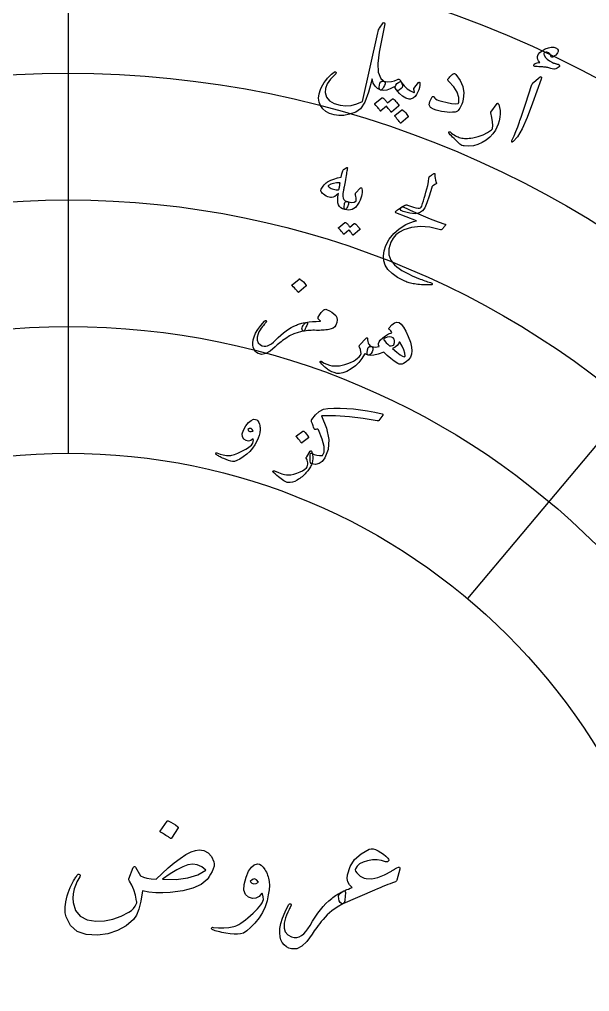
# Model space of a CAD drawing. Header units: millimetres. Extents: x -45 to 45, y -45 to 58.
# Drawn here: x -1.18 to 12.64, y 2.01 to 25.59 of the extents above; entities that cross this region are included whole.
import ezdxf

# ---------------------------------------------------------------- set-up
doc = ezdxf.new("R2010")
doc.units = ezdxf.units.MM
for name, color, linetype in [('ENGRAVE', 7, 'Continuous'), ('ENGRAVE_FINE', 8, 'Continuous'), ('GUIDE', 3, 'Continuous'), ('TEXT', 5, 'Continuous')]:
    doc.layers.add(name, color=color, linetype=linetype)

msp = doc.modelspace()

# ---------------------------------------------------------------- linework, layer by layer
at = {"layer": 'ENGRAVE'}
for radius in [39.65, 33.5042, 27.3585, 21.2127, 15.067]:
    msp.add_circle((0, 0), radius, dxfattribs=at)
at = {"layer": 'ENGRAVE_FINE'}
for points in [[(0, 27.3585), (0, 21.2127)], [(0, 21.2127), (0, 15.067)], [(13.6353, 16.2499), (9.6849, 11.542)]]:
    msp.add_lwpolyline(points, dxfattribs=at)
for radius in [36.5771, 30.4314, 24.2856, 18.1399]:
    msp.add_circle((0, 0), radius, dxfattribs=at)
at = {"layer": 'GUIDE'}
msp.add_circle((0, 0), 41, dxfattribs=at)
at = {"layer": 'TEXT'}
for points in [[(7.5437, 24.7974), (7.5083, 24.5274), (7.5203, 24.316), (7.5795, 24.1628), (7.6862, 24.0674), (7.6903, 24.053), (7.6854, 24.0284), (7.6713, 23.9935), (7.6482, 23.9485), (7.6283, 23.9135), (7.6101, 23.8898), (7.5936, 23.8774), (7.5787, 23.8762), (7.5027, 23.9133), (7.4426, 23.9713), (7.3985, 24.0503), (7.3701, 24.1504), (7.2859, 23.8301), (7.1917, 23.5885), (7.0883, 23.4254), (6.9759, 23.3406), (6.8243, 23.2918), (6.6861, 23.2648), (6.5609, 23.2597), (6.4484, 23.2767), (6.3413, 23.3127), (6.2515, 23.362), (6.1789, 23.4248), (6.1233, 23.5012), (6.0875, 23.5882), (6.0747, 23.6827), (6.0849, 23.7849), (6.1184, 23.8946), (6.144, 23.9512), (6.1738, 24.0067), (6.2079, 24.0611), (6.2465, 24.1144), (6.2896, 24.1664), (6.3374, 24.2172), (6.3899, 24.2667), (6.4472, 24.3148), (6.4552, 24.3195), (6.4632, 24.3222), (6.4714, 24.323), (6.4796, 24.3217), (6.4861, 24.319), (6.4912, 24.3148), (6.4949, 24.3089), (6.4972, 24.3015), (6.4974, 24.2932), (6.4946, 24.2848), (6.489, 24.2761), (6.4804, 24.2672), (6.3611, 24.1456), (6.2805, 24.03), (6.2381, 23.9209), (6.2333, 23.8184), (6.2687, 23.7088), (6.3407, 23.6213), (6.4495, 23.5554), (6.5951, 23.5107), (6.7309, 23.4955), (6.8663, 23.5058), (7.0017, 23.5414), (7.1373, 23.6024), (7.5103, 25.2639), (7.5192, 25.3036), (7.5286, 25.3367), (7.5383, 25.3631), (7.5484, 25.3829), (7.6386, 25.5124), (7.6604, 25.5192), (7.6735, 25.511), (7.6781, 25.4878), (7.6741, 25.4495)], [(11.7735, 24.385), (11.7397, 24.3945), (11.7084, 24.4032), (11.6793, 24.4111), (11.6527, 24.4181), (11.6285, 24.4241), (11.6069, 24.4288), (11.5877, 24.4324), (11.5712, 24.4347), (11.5541, 24.4365), (11.5334, 24.4384), (11.5091, 24.4404), (11.4813, 24.4426), (11.4498, 24.4447), (11.4146, 24.4466), (11.3757, 24.4483), (11.3331, 24.4497), (11.3165, 24.4519), (11.304, 24.4576), (11.2958, 24.467), (11.2918, 24.4798), (11.2971, 24.5044), (11.323, 24.5239), (11.3696, 24.5383), (11.4368, 24.5475), (11.407, 24.5872), (11.3875, 24.6241), (11.3784, 24.6582), (11.3797, 24.6896), (11.4005, 24.7403), (11.4385, 24.7883), (11.4936, 24.8335), (11.5661, 24.8758), (11.6441, 24.9075), (11.7157, 24.921), (11.7808, 24.9164), (11.8393, 24.8936), (11.8673, 24.8713), (11.8815, 24.8458), (11.8818, 24.8173), (11.8684, 24.7857), (11.8469, 24.7548), (11.8231, 24.7284), (11.7971, 24.7066), (11.7688, 24.6893), (11.7441, 24.6794), (11.7253, 24.6789), (11.7124, 24.6876), (11.7054, 24.7056), (11.6993, 24.7304), (11.6886, 24.7515), (11.6731, 24.769), (11.653, 24.7828), (11.6301, 24.7936), (11.6078, 24.7985), (11.5861, 24.7976), (11.565, 24.7909), (11.5466, 24.7795), (11.5363, 24.7657), (11.5341, 24.7495), (11.54, 24.7309), (11.5702, 24.679), (11.6139, 24.6307), (11.6708, 24.586), (11.7412, 24.5447), (11.7476, 24.5418), (11.7551, 24.5391), (11.7635, 24.5363), (11.7728, 24.5337), (11.783, 24.5309), (11.7941, 24.528), (11.8059, 24.5248), (11.8186, 24.5213), (11.8323, 24.5174), (11.8447, 24.514), (11.8558, 24.5109), (11.8656, 24.5084), (11.8743, 24.506), (11.8818, 24.5036), (11.8883, 24.5013), (11.8936, 24.4989), (11.9031, 24.4931), (11.9097, 24.4863), (11.9136, 24.4783), (11.9148, 24.4692), (11.9144, 24.4612), (11.9127, 24.4543), (11.9096, 24.4483), (11.9051, 24.4433), (11.8621, 24.4139), (11.8259, 24.3944), (11.7964, 24.3847), (11.7735, 24.385)], [(8.0761, 23.9157), (8.0384, 23.8841), (8.0064, 23.8673), (7.9802, 23.8654), (7.9595, 23.8784), (7.957, 23.8813), (7.9536, 23.886), (7.9491, 23.8925), (7.9436, 23.9008), (7.9367, 23.9111), (7.9283, 23.9233), (7.9182, 23.9376), (7.9065, 23.9539), (7.8121, 23.9054), (7.7257, 23.8763), (7.6472, 23.8668), (7.5764, 23.8769), (7.5561, 23.8906), (7.5443, 23.9159), (7.541, 23.953), (7.5462, 24.0017), (7.5592, 24.0476), (7.58, 24.0782), (7.6086, 24.0935), (7.6452, 24.0936), (7.7471, 24.0806), (7.8377, 24.0835), (7.9173, 24.1027), (7.9857, 24.1382), (8.0023, 24.1457), (8.0182, 24.1452), (8.0334, 24.1367), (8.0479, 24.1201), (8.0502, 24.1175), (8.0529, 24.1135), (8.0563, 24.1082), (8.0601, 24.1016), (8.0645, 24.0936), (8.0694, 24.0843), (8.0749, 24.0737), (8.0808, 24.0617), (8.1013, 24.0179), (8.1073, 23.979), (8.0989, 23.9449), (8.0761, 23.9157)], [(7.9533, 23.891), (7.936, 23.9239), (7.9329, 23.959), (7.9443, 23.9962), (7.97, 24.0355), (8.0077, 24.0659), (8.0384, 24.0818), (8.062, 24.0833), (8.0785, 24.0704), (8.1469, 23.9819), (8.2207, 23.9106), (8.3002, 23.8565), (8.3855, 23.8196), (8.3887, 23.8191), (8.3916, 23.8201), (8.3939, 23.8226), (8.3958, 23.8265), (8.3964, 23.8351), (8.3939, 23.8491), (8.3884, 23.8684), (8.3798, 23.8931), (8.379, 23.9), (8.3793, 23.9065), (8.3807, 23.9126), (8.3834, 23.9183), (8.497, 24.061), (8.5018, 24.0663), (8.5066, 24.0695), (8.5114, 24.0708), (8.5161, 24.0702), (8.5203, 24.0679), (8.5233, 24.0643), (8.5252, 24.0595), (8.5261, 24.0534), (8.525, 23.9943), (8.5168, 23.938), (8.5018, 23.8846), (8.4798, 23.8339), (8.4455, 23.7734), (8.4114, 23.7263), (8.3777, 23.6927), (8.3442, 23.6726), (8.3208, 23.6632), (8.3004, 23.6575), (8.283, 23.6554), (8.2684, 23.6568), (8.1901, 23.682), (8.1117, 23.7295), (8.0329, 23.7991), (7.9533, 23.891)], [(9.2175, 24.1556), (9.2375, 24.1798), (9.2563, 24.2013), (9.2739, 24.22), (9.2904, 24.236), (9.3055, 24.2496), (9.3192, 24.2607), (9.3316, 24.2696), (9.3426, 24.2762), (9.3575, 24.2808), (9.3719, 24.2796), (9.3857, 24.2726), (9.399, 24.2598), (9.5031, 24.1127), (9.5679, 23.9632), (9.5938, 23.8116), (9.5813, 23.6582), (9.5715, 23.6169), (9.56, 23.5773), (9.5468, 23.5393), (9.5319, 23.5031), (9.5153, 23.4688), (9.4971, 23.437), (9.4771, 23.4075), (9.4555, 23.3804), (9.4407, 23.3672), (9.424, 23.3568), (9.4054, 23.3491), (9.385, 23.3442), (9.3196, 23.3389), (9.2541, 23.338), (9.1883, 23.3413), (9.1224, 23.3488), (9.0564, 23.3603), (8.9906, 23.3752), (8.9247, 23.3935), (8.859, 23.4154), (8.787, 23.4574), (8.7564, 23.5192), (8.7671, 23.6009), (8.8193, 23.7024), (8.828, 23.7123), (8.8374, 23.719), (8.8476, 23.7223), (8.8585, 23.7224), (8.8664, 23.7183), (8.8738, 23.712), (8.8807, 23.7036), (8.8872, 23.693), (8.9097, 23.667), (8.9448, 23.6439), (8.9925, 23.6237), (9.0529, 23.6061), (9.187, 23.5757), (9.2985, 23.5561), (9.3877, 23.5476), (9.4546, 23.5504), (9.4589, 23.5528), (9.4629, 23.5579), (9.4667, 23.5657), (9.4704, 23.5764), (9.4751, 23.7017), (9.4373, 23.8289), (9.3565, 23.958), (9.2324, 24.0884), (9.2165, 24.1064), (9.2087, 24.1235), (9.209, 24.14), (9.2175, 24.1556)], [(11.4044, 24.1682), (11.4468, 24.1992), (11.472, 24.2053), (11.4798, 24.1863), (11.4704, 24.1424), (11.2609, 23.5644), (11.13, 23.2105), (11.0072, 22.9367), (10.8932, 22.7424), (10.7886, 22.6273), (10.776, 22.6198), (10.7667, 22.617), (10.7606, 22.6188), (10.7578, 22.6253), (10.757, 22.6338), (10.7584, 22.6437), (10.7617, 22.6551), (10.7671, 22.6679), (10.8135, 22.7656), (10.8583, 22.8714), (10.9013, 22.9853), (10.9425, 23.1072), (10.9539, 23.1388), (10.9835, 23.2246), (11.0314, 23.3647), (11.0973, 23.559), (11.2383, 23.9923), (11.2473, 24.0146), (11.2579, 24.0342), (11.27, 24.0509), (11.2837, 24.0648)], [(7.8652, 23.665), (7.8691, 23.667), (7.8737, 23.6674), (7.8791, 23.6662), (7.8853, 23.6635), (7.9052, 23.6472), (7.924, 23.6302), (7.9418, 23.6125), (7.9585, 23.5942), (7.9743, 23.575), (7.9893, 23.5548), (8.0033, 23.5335), (8.0165, 23.5112), (8.0185, 23.5051), (8.0183, 23.4994), (8.016, 23.4941), (8.0116, 23.4892), (7.8407, 23.3466), (7.8369, 23.3452), (7.8324, 23.3467), (7.8274, 23.351), (7.8217, 23.3582), (7.8181, 23.3643), (7.812, 23.373), (7.8032, 23.3844), (7.7919, 23.3985), (7.7778, 23.4154), (7.7609, 23.4354), (7.7411, 23.4585), (7.7185, 23.4846), (7.5856, 23.3729), (7.5802, 23.3699), (7.5747, 23.3705), (7.5691, 23.3748), (7.5635, 23.3827), (7.5586, 23.3896), (7.5507, 23.4), (7.5399, 23.414), (7.5261, 23.4315), (7.509, 23.4527), (7.4883, 23.4777), (7.4641, 23.5064), (7.4362, 23.5388), (7.4337, 23.5435), (7.4332, 23.5476), (7.4348, 23.551), (7.4384, 23.5538), (7.607, 23.6915), (7.6109, 23.6935), (7.6155, 23.694), (7.6209, 23.6929), (7.6271, 23.6903), (7.6444, 23.6776), (7.6608, 23.664), (7.6763, 23.6495), (7.6908, 23.6342), (7.7045, 23.6182), (7.7173, 23.6016), (7.7293, 23.5845), (7.7404, 23.5668)], [(8.0954, 23.397), (8.0993, 23.3989), (8.1039, 23.3993), (8.1092, 23.3981), (8.1153, 23.3953), (8.1534, 23.3613), (8.1873, 23.3239), (8.217, 23.2833), (8.2427, 23.2395), (8.2446, 23.2335), (8.2445, 23.2283), (8.2424, 23.2237), (8.2383, 23.2199), (8.0687, 23.0783), (8.0632, 23.0754), (8.0578, 23.0762), (8.0524, 23.0805), (8.0469, 23.0886), (8.0422, 23.0955), (8.0346, 23.1061), (8.0242, 23.1203), (8.0109, 23.1381), (7.9944, 23.1597), (7.9744, 23.185), (7.951, 23.2142), (7.924, 23.2472), (7.9206, 23.2523), (7.9196, 23.2566), (7.9208, 23.2602), (7.9242, 23.2629)], [(10.4052, 23.5509), (10.4084, 23.5544), (10.4114, 23.557), (10.4144, 23.5586), (10.4172, 23.5592), (10.424, 23.5569), (10.4306, 23.5506), (10.4372, 23.5401), (10.4437, 23.5256), (10.4636, 23.4575), (10.4742, 23.3842), (10.4754, 23.3058), (10.4673, 23.2223), (10.4511, 23.1357), (10.428, 23.0537), (10.3979, 22.9761), (10.3611, 22.9029), (10.2969, 22.8138), (10.2219, 22.7342), (10.1361, 22.6642), (10.0397, 22.6036), (9.9359, 22.5558), (9.829, 22.5264), (9.7188, 22.5155), (9.6052, 22.523), (9.5762, 22.5284), (9.5491, 22.538), (9.5237, 22.552), (9.5002, 22.5702), (9.4484, 22.6181), (9.4016, 22.6618), (9.3601, 22.7014), (9.3237, 22.7369), (9.2927, 22.7682), (9.2673, 22.7953), (9.2474, 22.8183), (9.2332, 22.8371), (9.2307, 22.8422), (9.2293, 22.8468), (9.229, 22.8509), (9.2298, 22.8546), (9.2321, 22.8589), (9.235, 22.8626), (9.2387, 22.8657), (9.2431, 22.8681), (9.248, 22.8693), (9.2531, 22.8688), (9.2585, 22.8664), (9.2642, 22.8623), (9.2982, 22.8361), (9.3312, 22.8124), (9.3633, 22.7912), (9.3944, 22.7726), (9.4249, 22.7564), (9.455, 22.7424), (9.4848, 22.7308), (9.5142, 22.7215), (9.5444, 22.7143), (9.5767, 22.7091), (9.6109, 22.7059), (9.6472, 22.7047), (9.6856, 22.7055), (9.7261, 22.7087), (9.7688, 22.7141), (9.8137, 22.7217), (9.9441, 22.7518), (10.0635, 22.7939), (10.1718, 22.8479), (10.2691, 22.9143), (10.2761, 22.92), (10.2819, 22.9277), (10.2865, 22.9373), (10.2899, 22.9487), (10.295, 23.0233), (10.2894, 23.111), (10.2732, 23.212), (10.246, 23.3262), (10.2455, 23.3329), (10.246, 23.3385), (10.2473, 23.3431), (10.2495, 23.3465)], [(6.7391, 21.9944), (6.756, 22.0037), (6.7665, 22.0022), (6.7708, 21.9899), (6.7687, 21.9667), (6.7662, 21.9531), (6.7629, 21.9342), (6.7588, 21.9101), (6.754, 21.8806), (6.7483, 21.8456), (6.7413, 21.8049), (6.7332, 21.7585), (6.7238, 21.7064), (6.7146, 21.6551), (6.7063, 21.6092), (6.6989, 21.5687), (6.6924, 21.5336), (6.687, 21.504), (6.6825, 21.48), (6.679, 21.4617), (6.6766, 21.449), (6.6634, 21.3684), (6.6602, 21.3035), (6.6671, 21.2544), (6.684, 21.221), (6.6985, 21.2055), (6.7177, 21.1923), (6.7416, 21.1813), (6.7703, 21.1726), (6.7863, 21.1645), (6.7965, 21.152), (6.8011, 21.1352), (6.8, 21.1141), (6.7942, 21.0902), (6.7858, 21.0668), (6.7748, 21.044), (6.761, 21.0217), (6.7467, 21.0036), (6.7334, 20.9909), (6.7209, 20.9839), (6.7094, 20.9823), (6.6552, 21.0001), (6.6115, 21.025), (6.5782, 21.057), (6.5553, 21.0961), (6.5417, 21.1472), (6.5368, 21.2104), (6.5407, 21.2858), (6.5534, 21.3732), (6.508, 21.3315), (6.4656, 21.3007), (6.4259, 21.281), (6.3891, 21.2722), (6.3618, 21.2733), (6.3312, 21.2797), (6.2973, 21.2913), (6.26, 21.3082), (6.2217, 21.3296), (6.1905, 21.3505), (6.1662, 21.3711), (6.149, 21.3914), (6.1368, 21.4138), (6.1307, 21.4353), (6.1306, 21.456), (6.1365, 21.4758), (6.1485, 21.4992), (6.1648, 21.5243), (6.1853, 21.551), (6.21, 21.5794), (6.2366, 21.6075), (6.2592, 21.6294), (6.2777, 21.6453), (6.2922, 21.6551), (6.3671, 21.6905), (6.4466, 21.7208), (6.5309, 21.746), (6.6198, 21.7662), (6.6293, 21.8078), (6.638, 21.8436), (6.6458, 21.8736), (6.6527, 21.8977), (6.66, 21.9175), (6.6692, 21.9345), (6.6801, 21.9485), (6.6929, 21.9597)], [(8.5767, 21.0648), (8.5961, 21.1258), (8.6159, 21.1902), (8.6359, 21.2582), (8.6563, 21.3296), (8.6769, 21.4048), (8.6976, 21.4842), (8.7186, 21.5676), (8.7398, 21.6551), (8.748, 21.75), (8.7522, 21.7611), (8.7578, 21.7712), (8.7648, 21.78), (8.7732, 21.7877), (8.7779, 21.7915), (8.7845, 21.7963), (8.7929, 21.8022), (8.8032, 21.8091), (8.8152, 21.8173), (8.8289, 21.8269), (8.8442, 21.8379), (8.8613, 21.8503), (8.8671, 21.8542), (8.8731, 21.8563), (8.8794, 21.8564), (8.8858, 21.8547), (8.8903, 21.8517), (8.8933, 21.8469), (8.8946, 21.8404), (8.8942, 21.8321), (8.8925, 21.7856), (8.8972, 21.7379), (8.9083, 21.6892), (8.9256, 21.6392), (8.9296, 21.6256), (8.9284, 21.6141), (8.9222, 21.6046), (8.9109, 21.5973), (8.8415, 21.5562), (8.8349, 21.5504), (8.8287, 21.5417), (8.8229, 21.5301), (8.8174, 21.5157), (8.7585, 21.305), (8.7013, 21.1397), (8.6461, 21.0198), (8.5933, 20.9452), (8.5186, 20.8977), (8.4161, 20.8801), (8.2858, 20.892), (8.1272, 20.9329), (8.0722, 20.9577), (8.0512, 20.986), (8.0643, 21.0178), (8.1117, 21.0532), (8.1192, 21.0573), (8.1265, 21.0614), (8.1337, 21.0654), (8.1407, 21.0693), (8.1475, 21.0732), (8.1541, 21.077), (8.1605, 21.0806), (8.1668, 21.0842), (8.1811, 21.0902), (8.1964, 21.0924), (8.2126, 21.091), (8.2299, 21.0859), (8.3056, 21.0589), (8.3734, 21.0377), (8.4333, 21.0224), (8.4855, 21.0131), (8.5167, 21.0123), (8.5424, 21.0206), (8.5624, 21.0381), (8.5767, 21.0648)], [(6.5953, 21.632), (6.5098, 21.6291), (6.4342, 21.6162), (6.3688, 21.5935), (6.3134, 21.561), (6.3088, 21.5557), (6.3073, 21.5501), (6.3089, 21.5441), (6.3136, 21.5378), (6.333, 21.5218), (6.355, 21.5074), (6.3794, 21.4947), (6.4064, 21.4837), (6.4358, 21.4744), (6.4679, 21.4668), (6.5024, 21.4608), (6.5395, 21.4564), (6.5454, 21.4564), (6.5521, 21.4578), (6.5594, 21.4603), (6.5674, 21.4641), (6.5714, 21.4819), (6.5753, 21.5006), (6.5791, 21.5202), (6.5826, 21.5407), (6.5861, 21.5621), (6.5893, 21.5845), (6.5924, 21.6078), (6.5953, 21.632)], [(6.9792, 21.3875), (7.0815, 21.4988), (7.095, 21.5103), (7.106, 21.5124), (7.1145, 21.505), (7.1205, 21.4883), (7.1263, 21.4421), (7.1274, 21.3956), (7.1235, 21.3488), (7.1148, 21.3018), (7.1011, 21.2542), (7.0822, 21.2059), (7.0581, 21.1568), (7.0289, 21.1069), (6.9643, 21.028), (6.8897, 20.9811), (6.8048, 20.9659), (6.7094, 20.9823), (6.701, 20.9924), (6.6967, 21.0161), (6.6964, 21.0533), (6.7001, 21.1041), (6.7048, 21.1304), (6.7121, 21.151), (6.7218, 21.1658), (6.7341, 21.1749), (6.7423, 21.1772), (6.7511, 21.1776), (6.7604, 21.1761), (6.7703, 21.1726), (6.8288, 21.1559), (6.8831, 21.1514), (6.933, 21.1593), (6.9787, 21.1797), (6.9811, 21.1817), (6.9827, 21.1848), (6.9835, 21.189), (6.9835, 21.1944), (6.9851, 21.227), (6.9828, 21.2613), (6.9768, 21.2975), (6.9669, 21.3354), (6.9642, 21.3495), (6.9653, 21.3628), (6.9703, 21.3755), (6.9792, 21.3875)], [(8.291, 20.9665), (8.5527, 20.8503), (8.7806, 20.7541), (8.9755, 20.6791), (9.1378, 20.6261), (9.1429, 20.6245), (9.1469, 20.6224), (9.1499, 20.6196), (9.1518, 20.6162), (9.1526, 20.6124), (9.1523, 20.6084), (9.1508, 20.6042), (9.1481, 20.5997), (9.1359, 20.5829), (9.1244, 20.5676), (9.1138, 20.5538), (9.104, 20.5415), (9.095, 20.5306), (9.0868, 20.5212), (9.0794, 20.5132), (9.0728, 20.5067), (9.0607, 20.4971), (9.049, 20.4912), (9.0377, 20.489), (9.0269, 20.4906), (8.7739, 20.5496), (8.5412, 20.5686), (8.3297, 20.5481), (8.1398, 20.489), (8.0344, 20.4335), (7.9473, 20.3649), (7.8783, 20.2835), (7.8271, 20.1895), (7.779, 20.0294), (7.7778, 19.8841), (7.8229, 19.7534), (7.914, 19.6371), (7.9668, 19.5914), (8.0269, 19.5468), (8.0944, 19.503), (8.1691, 19.4601), (8.251, 19.4178), (8.3398, 19.3761), (8.4356, 19.3347), (8.5384, 19.2936), (8.5753, 19.2798), (8.6117, 19.2665), (8.6476, 19.2536), (8.6831, 19.2412), (8.7177, 19.2293), (8.7514, 19.2181), (8.7842, 19.2076), (8.816, 19.1977), (8.8253, 19.194), (8.8307, 19.1885), (8.8321, 19.1812), (8.8294, 19.172), (8.8241, 19.1624), (8.8184, 19.1557), (8.8124, 19.1519), (8.806, 19.151), (8.7414, 19.1514), (8.6808, 19.1526), (8.6241, 19.1546), (8.5713, 19.1575), (8.5224, 19.1611), (8.4776, 19.1652), (8.4367, 19.1698), (8.3999, 19.1751), (8.366, 19.1819), (8.3334, 19.189), (8.3019, 19.1964), (8.2715, 19.2042), (8.2423, 19.2127), (8.2142, 19.2222), (8.1872, 19.2326), (8.1614, 19.2441), (7.9897, 19.3334), (7.8538, 19.4267), (7.7539, 19.5248), (7.69, 19.6281), (7.6562, 19.7389), (7.6476, 19.856), (7.6644, 19.9796), (7.7071, 20.1097), (7.7874, 20.2605), (7.8938, 20.3959), (8.0267, 20.5154), (8.1865, 20.6186), (8.2442, 20.6459), (8.3068, 20.6692), (8.3741, 20.6883), (8.4462, 20.7031), (7.9497, 20.9036), (7.9396, 20.9133), (7.9381, 20.9246), (7.9452, 20.9373), (7.9608, 20.9516), (7.9875, 20.9709), (8.0116, 20.9881), (8.0332, 21.0033), (8.0522, 21.0165), (8.0687, 21.0276), (8.0825, 21.0364), (8.0937, 21.043), (8.1022, 21.0473), (8.1162, 21.0432), (8.1524, 21.0285), (8.2107, 21.003), (8.291, 20.9665)], [(6.9381, 20.6433), (6.9415, 20.645), (6.9456, 20.6454), (6.9504, 20.6444), (6.9558, 20.642), (6.9733, 20.6274), (6.9898, 20.6123), (7.0055, 20.5966), (7.0202, 20.5803), (7.034, 20.5633), (7.0471, 20.5453), (7.0594, 20.5264), (7.071, 20.5065), (7.0726, 20.5011), (7.0725, 20.4961), (7.0704, 20.4913), (7.0665, 20.487), (6.9148, 20.3605), (6.9115, 20.3593), (6.9076, 20.3606), (6.9031, 20.3645), (6.8981, 20.3709), (6.895, 20.3762), (6.8896, 20.384), (6.882, 20.3941), (6.872, 20.4066), (6.8596, 20.4217), (6.8448, 20.4395), (6.8275, 20.46), (6.8076, 20.4832), (6.6897, 20.3842), (6.685, 20.3815), (6.6801, 20.3821), (6.6752, 20.3859), (6.6703, 20.3929), (6.666, 20.399), (6.6591, 20.4082), (6.6496, 20.4206), (6.6375, 20.4363), (6.6225, 20.4551), (6.6044, 20.4773), (6.5831, 20.5028), (6.5586, 20.5316), (6.5564, 20.5358), (6.556, 20.5395), (6.5574, 20.5425), (6.5606, 20.545), (6.7102, 20.6671), (6.7136, 20.6689), (6.7177, 20.6693), (6.7225, 20.6684), (6.7279, 20.666), (6.7432, 20.6547), (6.7576, 20.6426), (6.7712, 20.6298), (6.7839, 20.6161), (6.7959, 20.6019), (6.8072, 20.5871), (6.8176, 20.5719), (6.8274, 20.5562)], [(5.6009, 19.2945), (5.6048, 19.2965), (5.6097, 19.2971), (5.6155, 19.2961), (5.6222, 19.2935), (5.665, 19.2604), (5.7036, 19.224), (5.7381, 19.184), (5.7683, 19.1407), (5.7707, 19.1348), (5.771, 19.1295), (5.7691, 19.1248), (5.765, 19.1208), (5.5953, 18.9733), (5.5898, 18.9703), (5.5839, 18.9708), (5.5779, 18.9751), (5.5715, 18.9829), (5.5661, 18.9898), (5.5573, 19.0001), (5.5452, 19.0141), (5.5299, 19.0315), (5.5109, 19.0527), (5.4879, 19.0775), (5.4609, 19.106), (5.43, 19.1382), (5.426, 19.1432), (5.4246, 19.1475), (5.4256, 19.1511), (5.4291, 19.154)], [(5.7625, 18.2406), (5.8422, 18.2536), (5.9272, 18.2627), (6.0173, 18.2677), (6.1126, 18.2686), (6.1197, 18.2702), (6.122, 18.2734), (6.1197, 18.2781), (6.1126, 18.2844), (6.078, 18.3144), (6.0657, 18.3276), (6.0595, 18.3415), (6.0594, 18.3561), (6.0653, 18.3712), (6.1037, 18.4304), (6.1393, 18.4789), (6.1721, 18.5169), (6.2021, 18.5442), (6.2191, 18.5535), (6.2356, 18.5587), (6.2518, 18.5597), (6.2675, 18.5565), (6.3343, 18.5264), (6.3934, 18.4917), (6.4449, 18.4525), (6.4886, 18.4088), (6.5173, 18.3611), (6.5274, 18.3057), (6.5189, 18.2425), (6.4921, 18.1717), (6.4635, 18.134), (6.426, 18.1044), (6.3797, 18.0829), (6.3245, 18.0694), (6.2858, 18.0636), (6.2474, 18.0588), (6.2092, 18.0551), (6.1712, 18.0523), (6.1333, 18.0505), (6.0953, 18.0494), (6.0571, 18.0492), (6.0187, 18.0498), (5.9755, 18.0505), (5.9332, 18.0501), (5.8917, 18.0485), (5.851, 18.0458), (5.811, 18.042), (5.7716, 18.0375), (5.7329, 18.0323), (5.6947, 18.0263), (5.6797, 18.0459), (5.6711, 18.0671), (5.6691, 18.0898), (5.6737, 18.1141), (5.6836, 18.1411), (5.6954, 18.1649), (5.7091, 18.1854), (5.7247, 18.2028)], [(5.6947, 18.0263), (5.5801, 17.9993), (5.4725, 17.9618), (5.3719, 17.914), (5.2783, 17.8558), (5.2385, 17.8279), (5.2008, 17.8005), (5.1653, 17.7738), (5.132, 17.7477), (5.1008, 17.7222), (5.0718, 17.6974), (5.0448, 17.6733), (5.02, 17.6499), (4.9006, 17.5484), (4.7931, 17.4869), (4.697, 17.4656), (4.6117, 17.4846), (4.5701, 17.5099), (4.5355, 17.5439), (4.5079, 17.5866), (4.4872, 17.6382), (4.4766, 17.6892), (4.477, 17.749), (4.4884, 17.8176), (4.5108, 17.895), (4.5466, 17.9774), (4.6003, 18.0682), (4.672, 18.1672), (4.7621, 18.2741), (4.7688, 18.2795), (4.7758, 18.2835), (4.7831, 18.2861), (4.7907, 18.2873), (4.7975, 18.287), (4.8026, 18.2848), (4.806, 18.2809), (4.8076, 18.2751), (4.8078, 18.2678), (4.8072, 18.2617), (4.8061, 18.2566), (4.8043, 18.2528), (4.8013, 18.2493), (4.796, 18.243), (4.7885, 18.2339), (4.7786, 18.222), (4.7665, 18.2074), (4.752, 18.19), (4.7353, 18.1697), (4.7163, 18.1467), (4.6825, 18.1038), (4.6528, 18.0599), (4.6273, 18.0149), (4.6058, 17.9688), (4.582, 17.8835), (4.5841, 17.81), (4.612, 17.7481), (4.6655, 17.6978), (4.708, 17.6744), (4.7508, 17.6628), (4.7941, 17.6629), (4.8379, 17.6747), (4.8823, 17.6949), (4.929, 17.7247), (4.978, 17.7642), (5.0293, 17.8134), (5.0936, 17.8769), (5.1575, 17.9353), (5.2208, 17.9885), (5.2837, 18.0365), (5.3463, 18.0794), (5.409, 18.1173), (5.4717, 18.1502), (5.5345, 18.178), (5.56, 18.1882), (5.5864, 18.1977), (5.6137, 18.2064), (5.6419, 18.2142), (5.671, 18.2215), (5.7008, 18.2283), (5.7312, 18.2347), (5.7625, 18.2406), (5.7845, 18.2422), (5.7982, 18.2372), (5.8038, 18.2256), (5.8011, 18.2074), (5.7927, 18.1854), (5.7843, 18.1639), (5.7759, 18.1429), (5.7675, 18.1224), (5.7591, 18.1026), (5.7504, 18.0836), (5.7415, 18.0656), (5.7325, 18.0484), (5.7272, 18.041), (5.7192, 18.0349), (5.7084, 18.03), (5.6947, 18.0263)], [(7.7826, 18.107), (7.8521, 18.1839), (7.9158, 18.2318), (7.9735, 18.251), (8.025, 18.2414), (8.0763, 18.2014), (8.131, 18.1307), (8.1885, 18.0292), (8.2483, 17.897), (8.298, 17.761), (8.3275, 17.645), (8.3373, 17.5492), (8.328, 17.4734), (8.298, 17.3979), (8.2555, 17.3343), (8.2006, 17.2825), (8.1333, 17.2423), (8.0972, 17.2296), (8.062, 17.2261), (8.0278, 17.2317), (7.9944, 17.2465), (7.9093, 17.3024), (7.8244, 17.3661), (7.7398, 17.4377), (7.6552, 17.5171), (7.5191, 17.4748), (7.4101, 17.4493), (7.3278, 17.4408), (7.2719, 17.4498), (7.263, 17.4562), (7.2566, 17.467), (7.2527, 17.4822), (7.2512, 17.5017), (7.2568, 17.5808), (7.2764, 17.6332), (7.3103, 17.6587), (7.3584, 17.6573), (7.4042, 17.648), (7.4501, 17.6446), (7.4963, 17.6471), (7.5427, 17.6555), (7.5285, 17.6943), (7.5279, 17.733), (7.5411, 17.7717), (7.5681, 17.8103), (7.6274, 17.87), (7.6935, 17.9204), (7.7665, 17.9612), (7.8463, 17.9924), (7.8401, 18.0146), (7.8288, 18.0347), (7.8124, 18.0526), (7.7908, 18.0682), (7.7805, 18.0769), (7.7758, 18.0862), (7.7765, 18.0963), (7.7826, 18.107)], [(7.0744, 17.6977), (7.22, 17.8546), (7.2339, 17.8661), (7.2444, 17.8703), (7.2517, 17.867), (7.2555, 17.8563), (7.2616, 17.8161), (7.2689, 17.7807), (7.2775, 17.7502), (7.2874, 17.7246), (7.3007, 17.7025), (7.3173, 17.6838), (7.3373, 17.6685), (7.3607, 17.6564), (7.3819, 17.64), (7.391, 17.6139), (7.3879, 17.5779), (7.3727, 17.5322), (7.3506, 17.489), (7.3268, 17.4607), (7.3013, 17.4474), (7.2742, 17.4489), (7.2557, 17.4556), (7.2371, 17.4629), (7.2185, 17.471), (7.1999, 17.4797), (7.1963, 17.4801), (7.1922, 17.4788), (7.1878, 17.4755), (7.1829, 17.4704), (7.1259, 17.3661), (7.0531, 17.2719), (6.9648, 17.1876), (6.8611, 17.1131), (6.756, 17.054), (6.663, 17.0163), (6.5817, 17.0002), (6.512, 17.0058), (6.4512, 17.0235), (6.3969, 17.0434), (6.3492, 17.0658), (6.3079, 17.0905), (6.2886, 17.105), (6.2682, 17.1211), (6.2466, 17.139), (6.2239, 17.1585), (6.2003, 17.18), (6.176, 17.2037), (6.1511, 17.2295), (6.1254, 17.2575), (6.1188, 17.2642), (6.1144, 17.2707), (6.1122, 17.2772), (6.112, 17.2835), (6.1133, 17.2915), (6.1157, 17.2974), (6.1193, 17.3013), (6.124, 17.3031), (6.1297, 17.3042), (6.1355, 17.3037), (6.1413, 17.3014), (6.1471, 17.2975), (6.212, 17.2574), (6.2749, 17.2264), (6.3361, 17.2043), (6.3956, 17.1913), (6.4573, 17.1859), (6.5198, 17.1863), (6.5833, 17.1922), (6.6477, 17.2038), (6.7131, 17.2209), (6.7798, 17.2432), (6.8476, 17.2707), (6.9167, 17.3034), (6.9722, 17.3362), (7.0201, 17.3716), (7.0605, 17.4096), (7.0932, 17.4504), (7.1023, 17.4845), (7.1005, 17.5283), (7.0878, 17.582), (7.064, 17.6454), (7.0606, 17.6583), (7.0612, 17.6714), (7.0658, 17.6845), (7.0744, 17.6977)], [(7.7945, 17.6741), (7.8355, 17.6779), (7.8661, 17.6834), (7.8863, 17.6908), (7.8961, 17.7001), (7.9118, 17.7564), (7.915, 17.8025), (7.9056, 17.8384), (7.8838, 17.8641), (7.8396, 17.8868), (7.7902, 17.8935), (7.7356, 17.8844), (7.6761, 17.8592), (7.6626, 17.8488), (7.657, 17.8354), (7.6593, 17.819), (7.6695, 17.7995), (7.6879, 17.7759), (7.7149, 17.7472), (7.7505, 17.7133), (7.7945, 17.6741)], [(8.0393, 17.7618), (8.0363, 17.7659), (8.0334, 17.7672), (8.0307, 17.7657), (8.028, 17.7614), (8.0098, 17.7225), (7.9765, 17.6839), (7.9284, 17.6455), (7.8655, 17.6071), (7.968, 17.5198), (8.0493, 17.4578), (8.1099, 17.4215), (8.1499, 17.4111), (8.1583, 17.4117), (8.1643, 17.414), (8.1681, 17.4181), (8.1697, 17.4239), (8.1639, 17.4937), (8.1404, 17.5733), (8.0989, 17.6627), (8.0393, 17.7618)], [(7.6274, 15.9913), (7.5315, 15.8624), (7.5244, 15.8567), (7.5153, 15.8535), (7.5041, 15.8528), (7.4907, 15.8546), (7.1564, 15.9124), (6.8201, 15.9524), (6.4827, 15.9747), (6.1448, 15.9791), (6.2677, 15.6731), (6.3193, 15.3997), (6.3033, 15.1598), (6.223, 14.953), (6.16, 14.8708), (6.0858, 14.8193), (6.0004, 14.7982), (5.9037, 14.8074), (5.8883, 14.8174), (5.8771, 14.8406), (5.8699, 14.8772), (5.8667, 14.9271), (5.8668, 14.9859), (5.8715, 15.0295), (5.8808, 15.0579), (5.8948, 15.0711), (5.9004, 15.0717), (5.9065, 15.0707), (5.9132, 15.0679), (5.9203, 15.0635), (5.9699, 15.0363), (6.0278, 15.019), (6.0942, 15.0115), (6.1692, 15.0137), (6.2081, 15.0972), (6.2054, 15.2286), (6.1598, 15.4079), (6.0687, 15.6348), (6.0625, 15.6445), (6.0546, 15.6504), (6.0448, 15.6526), (6.0333, 15.6509), (6.0085, 15.6438), (5.9945, 15.6414), (5.983, 15.6441), (5.974, 15.6517), (5.9675, 15.6642), (5.9539, 15.6987), (5.9417, 15.7295), (5.9311, 15.7566), (5.9219, 15.78), (5.9141, 15.7997), (5.9079, 15.8157), (5.9032, 15.8281), (5.9001, 15.8367), (5.898, 15.85), (5.8989, 15.8632), (5.9029, 15.8766), (5.91, 15.8899), (5.9974, 16.0021), (6.091, 16.084), (6.1907, 16.1354), (6.2964, 16.1562), (6.4458, 16.1624), (6.6001, 16.1623), (6.7591, 16.1556), (6.9227, 16.1422), (7.0906, 16.122), (7.2625, 16.0952), (7.4381, 16.0614), (7.6173, 16.0207), (7.6292, 16.0172), (7.6349, 16.0111), (7.6343, 16.0025), (7.6274, 15.9913)], [(4.3124, 15.7336), (4.3766, 15.8135), (4.4372, 15.8661), (4.4939, 15.8914), (4.5466, 15.8894), (4.5759, 15.8752), (4.601, 15.8506), (4.6218, 15.8156), (4.6383, 15.7703), (4.6451, 15.7449), (4.6501, 15.7194), (4.6533, 15.6938), (4.6547, 15.6682), (4.6547, 15.6423), (4.6536, 15.6158), (4.6515, 15.5888), (4.6483, 15.5612), (4.6352, 15.5016), (4.6108, 15.434), (4.5753, 15.3584), (4.5287, 15.2748), (4.472, 15.1907), (4.406, 15.1136), (4.3308, 15.0433), (4.2466, 14.9798), (4.1629, 14.9271), (4.0918, 14.891), (4.0331, 14.8718), (3.9864, 14.8696), (3.9419, 14.8788), (3.8918, 14.8935), (3.836, 14.9134), (3.7745, 14.9385), (3.7435, 14.9522), (3.715, 14.9657), (3.689, 14.9789), (3.6655, 14.9919), (3.6442, 15.0045), (3.6251, 15.0163), (3.6081, 15.0275), (3.5932, 15.038), (3.5848, 15.0459), (3.5796, 15.0537), (3.5777, 15.0613), (3.5789, 15.0688), (3.5838, 15.0753), (3.5904, 15.0786), (3.5987, 15.0786), (3.6087, 15.0754), (3.6858, 15.0481), (3.7629, 15.0284), (3.84, 15.0164), (3.9173, 15.0119), (3.9419, 15.0133), (3.9701, 15.0181), (4.0017, 15.0262), (4.037, 15.0376), (4.0758, 15.0523), (4.1182, 15.0703), (4.1642, 15.0914), (4.214, 15.1158), (4.2634, 15.1414), (4.3084, 15.1665), (4.349, 15.191), (4.385, 15.215), (4.4164, 15.2387), (4.4432, 15.2623), (4.4651, 15.2858), (4.4823, 15.3093), (4.4884, 15.3506), (4.4911, 15.3819), (4.4902, 15.4033), (4.4858, 15.4147), (4.4284, 15.376), (4.3726, 15.3624), (4.318, 15.3739), (4.2645, 15.4106), (4.2276, 15.4676), (4.2231, 15.5405), (4.2512, 15.6292), (4.3124, 15.7336)], [(4.4845, 15.6), (4.464, 15.6471), (4.4355, 15.6705), (4.399, 15.6701), (4.3549, 15.6459), (4.3767, 15.615), (4.4055, 15.5971), (4.4414, 15.5921), (4.4845, 15.6)], [(5.6945, 15.6025), (5.6981, 15.6042), (5.7024, 15.6044), (5.7074, 15.6031), (5.713, 15.6005), (5.7483, 15.5689), (5.7797, 15.5345), (5.8072, 15.4972), (5.8308, 15.4572), (5.8325, 15.4518), (5.8324, 15.4471), (5.8304, 15.4431), (5.8266, 15.4398), (5.669, 15.3186), (5.664, 15.3161), (5.659, 15.317), (5.6539, 15.321), (5.6489, 15.3283), (5.6446, 15.3347), (5.6376, 15.3443), (5.628, 15.3573), (5.6157, 15.3736), (5.6005, 15.3934), (5.5821, 15.4166), (5.5604, 15.4433), (5.5354, 15.4735), (5.5323, 15.4782), (5.5313, 15.482), (5.5324, 15.4852), (5.5357, 15.4876)], [(5.9007, 15.1165), (5.9126, 15.0942), (5.9222, 15.0639), (5.9295, 15.0256), (5.9343, 14.9792), (5.9351, 14.9302), (5.9293, 14.882), (5.917, 14.8346), (5.8983, 14.788), (5.8871, 14.7645), (5.8745, 14.7407), (5.8604, 14.7166), (5.845, 14.6921), (5.8279, 14.6674), (5.8093, 14.6424), (5.789, 14.6172), (5.767, 14.5917), (5.745, 14.5671), (5.7218, 14.5433), (5.6974, 14.5202), (5.6718, 14.4979), (5.645, 14.4763), (5.6169, 14.4555), (5.5877, 14.4355), (5.5573, 14.4161), (5.4972, 14.3848), (5.4399, 14.3647), (5.3855, 14.3559), (5.3337, 14.3583), (5.3134, 14.3621), (5.2948, 14.3674), (5.2778, 14.3741), (5.2625, 14.3822), (5.2331, 14.3999), (5.2019, 14.4204), (5.1689, 14.4437), (5.1341, 14.4698), (5.0974, 14.4987), (5.0589, 14.5306), (5.0186, 14.5655), (4.9763, 14.6034), (4.9723, 14.6067), (4.9695, 14.611), (4.9678, 14.6164), (4.9674, 14.6228), (4.968, 14.6285), (4.9705, 14.6335), (4.9746, 14.638), (4.9805, 14.6418), (4.9852, 14.6433), (4.9911, 14.6435), (4.9982, 14.6424), (5.0066, 14.64), (5.1007, 14.5997), (5.1801, 14.5695), (5.245, 14.5496), (5.2956, 14.5403), (5.3456, 14.5404), (5.4043, 14.5482), (5.4716, 14.5635), (5.5477, 14.5862), (5.623, 14.6146), (5.6869, 14.6451), (5.7393, 14.6779), (5.7802, 14.713), (5.7966, 14.7418), (5.8075, 14.772), (5.8127, 14.8035), (5.8123, 14.8363), (5.8073, 14.8705), (5.7991, 14.9011), (5.7877, 14.9281), (5.7731, 14.9516), (5.7722, 14.9562), (5.774, 14.9632), (5.7786, 14.9727), (5.7859, 14.9848), (5.8728, 15.1178), (5.8758, 15.1211), (5.8797, 15.1234), (5.8844, 15.1249), (5.89, 15.1254), (5.894, 15.1244), (5.8972, 15.1226), (5.8994, 15.1199), (5.9007, 15.1165)], [(2.398, 6.1402), (2.4022, 6.1444), (2.408, 6.1469), (2.4155, 6.1477), (2.4247, 6.1469), (2.4894, 6.1206), (2.5504, 6.0886), (2.6077, 6.0507), (2.6611, 6.007), (2.6664, 6.0003), (2.6686, 5.9937), (2.668, 5.987), (2.6645, 5.9803), (2.5079, 5.7272), (2.5021, 5.7212), (2.4946, 5.7197), (2.4855, 5.7228), (2.4746, 5.7305), (2.4653, 5.7372), (2.4505, 5.7472), (2.4303, 5.7605), (2.4047, 5.7772), (2.3733, 5.7971), (2.3356, 5.8205), (2.2917, 5.8471), (2.2415, 5.8771), (2.2348, 5.8821), (2.2315, 5.8871), (2.2315, 5.8921), (2.2348, 5.8971)], [(3.1774, 5.4474), (3.2935, 5.4304), (3.3922, 5.3758), (3.4734, 5.2838), (3.5371, 5.1543), (3.5442, 5.1048), (3.5388, 5.0494), (3.5209, 4.9882), (3.4905, 4.9212), (3.4555, 4.8567), (3.4239, 4.803), (3.3955, 4.7601), (3.3706, 4.728), (3.2249, 4.6081), (3.0275, 4.5149), (2.7786, 4.4483), (2.478, 4.4083), (2.2971, 4.3995), (2.1241, 4.4033), (1.959, 4.4195), (1.8019, 4.4483), (1.7648, 4.2041), (1.7169, 4.0078), (1.6582, 3.8594), (1.5887, 3.7588), (1.4063, 3.6037), (1.199, 3.4882), (0.9667, 3.4122), (0.7094, 3.3758), (0.4386, 3.3885), (0.2223, 3.4666), (0.0606, 3.61), (-0.0466, 3.8188), (-0.0558, 3.8511), (-0.0633, 3.885), (-0.0691, 3.9203), (-0.0733, 3.957), (-0.0754, 3.995), (-0.0749, 4.034), (-0.072, 4.0741), (-0.0666, 4.1152), (-0.055, 4.1879), (-0.04, 4.2597), (-0.0216, 4.3303), (0, 4.4), (0.0248, 4.4683), (0.0525, 4.5353), (0.0831, 4.6007), (0.1166, 4.6647), (0.1315, 4.6908), (0.1461, 4.7155), (0.1606, 4.7391), (0.1749, 4.7613), (0.1887, 4.7824), (0.2019, 4.8021), (0.2145, 4.8207), (0.2265, 4.8379), (0.235, 4.8477), (0.244, 4.8538), (0.2533, 4.856), (0.2631, 4.8546), (0.2735, 4.8506), (0.2814, 4.8454), (0.2868, 4.839), (0.2898, 4.8313), (0.2906, 4.8225), (0.2898, 4.813), (0.2873, 4.8025), (0.2831, 4.7913), (0.2587, 4.7545), (0.2356, 4.7139), (0.2138, 4.6695), (0.1932, 4.6214), (0.1499, 4.4984), (0.1232, 4.3825), (0.1132, 4.2736), (0.1199, 4.1718), (0.1821, 3.9784), (0.2956, 3.8379), (0.4602, 3.7503), (0.6761, 3.7155), (0.8847, 3.7253), (1.0874, 3.7646), (1.2844, 3.8336), (1.4755, 3.932), (1.5331, 3.973), (1.5829, 4.0228), (1.6247, 4.0813), (1.6586, 4.1485), (1.6626, 4.1579), (1.6645, 4.1693), (1.6643, 4.1828), (1.662, 4.1985), (1.6326, 4.3475), (1.5945, 4.4782), (1.5477, 4.5906), (1.4921, 4.6847), (1.4811, 4.702), (1.4746, 4.7172), (1.4727, 4.7303), (1.4755, 4.7413), (1.5787, 5.0145), (1.5935, 5.0351), (1.6078, 5.0436), (1.6218, 5.0401), (1.6353, 5.0244), (1.7586, 4.8146), (1.8245, 4.7834), (1.9093, 4.7597), (2.0127, 4.7434), (2.1349, 4.7347), (2.28, 4.876), (2.4255, 5.007), (2.5714, 5.1275), (2.7178, 5.2376), (2.8577, 5.3294), (2.9809, 5.395), (3.0875, 5.4343), (3.1774, 5.4474)], [(8.0401, 4.9745), (7.9735, 4.708), (7.966, 4.6951), (7.9535, 4.6831), (7.936, 4.6718), (7.9135, 4.6614), (7.8637, 4.6438), (7.8107, 4.6244), (7.7546, 4.603), (7.6954, 4.5798), (7.633, 4.5549), (7.5675, 4.5286), (7.4989, 4.5008), (7.4272, 4.4716), (6.6612, 4.1385), (6.6262, 4.1462), (6.5979, 4.1693), (6.5763, 4.2078), (6.5613, 4.2617), (6.5588, 4.319), (6.5746, 4.3675), (6.6087, 4.4072), (6.6612, 4.4383), (6.6678, 4.4413), (6.6808, 4.447), (6.7002, 4.4554), (6.7261, 4.4666), (6.7583, 4.4802), (6.7965, 4.4961), (6.8407, 4.5143), (6.891, 4.5348), (6.8263, 4.6013), (6.7853, 4.6739), (6.768, 4.7528), (6.7744, 4.8379), (6.8386, 5.0405), (6.9476, 5.2118), (7.1017, 5.3519), (7.3007, 5.4608), (7.3442, 5.471), (7.3948, 5.4683), (7.4524, 5.4526), (7.5172, 5.4241), (7.5844, 5.3852), (7.6462, 5.3417), (7.7026, 5.2936), (7.7536, 5.2409), (7.768, 5.2216), (7.7745, 5.2035), (7.773, 5.1866), (7.7636, 5.171), (7.7495, 5.1589), (7.7337, 5.1527), (7.7162, 5.1523), (7.697, 5.1577), (7.5973, 5.1891), (7.4914, 5.2035), (7.3792, 5.2008), (7.2607, 5.181), (7.1535, 5.1489), (7.0684, 5.106), (7.0053, 5.0523), (6.9643, 4.9878), (6.9601, 4.9591), (6.9709, 4.9262), (6.9968, 4.8891), (7.0376, 4.8479), (7.0842, 4.8105), (7.1308, 4.7813), (7.1774, 4.7605), (7.2241, 4.748), (7.3637, 4.7445), (7.513, 4.7738), (7.6718, 4.8361), (7.8402, 4.9312), (7.8583, 4.9426), (7.876, 4.9537), (7.8933, 4.9643), (7.9102, 4.9745), (7.9264, 4.9841), (7.9418, 4.9928), (7.9564, 5.0007), (7.9701, 5.0078), (8.0082, 5.0257), (8.0326, 5.0261), (8.0432, 5.009), (8.0401, 4.9745)], [(3.3406, 4.9545), (3.2384, 5.0324), (3.1316, 5.0794), (3.0202, 5.0956), (2.9043, 5.0811), (2.7786, 5.0367), (2.6345, 4.9637), (2.4721, 4.8619), (2.2915, 4.7314), (2.6206, 4.7303), (2.9051, 4.7672), (3.1451, 4.8419), (3.3406, 4.9545)], [(4.3165, 4.7846), (4.3772, 4.9258), (4.443, 5.0261), (4.5138, 5.0856), (4.5896, 5.1044), (4.637, 5.0961), (4.6828, 5.0711), (4.727, 5.0294), (4.7694, 4.9712), (4.7898, 4.9374), (4.8077, 4.9029), (4.8231, 4.8675), (4.836, 4.8313), (4.8471, 4.794), (4.8568, 4.7555), (4.8654, 4.7157), (4.8727, 4.6747), (4.8795, 4.5834), (4.8735, 4.4757), (4.8546, 4.3519), (4.8227, 4.2118), (4.7757, 4.0667), (4.7111, 3.9278), (4.6291, 3.7952), (4.5296, 3.6689), (4.4253, 3.5588), (4.3323, 3.4782), (4.2505, 3.4272), (4.1799, 3.4058), (4.1079, 3.402), (4.025, 3.4041), (3.9314, 3.412), (3.8269, 3.4258), (3.7739, 3.4344), (3.7249, 3.4437), (3.6798, 3.4535), (3.6387, 3.4641), (3.6013, 3.4748), (3.5675, 3.4853), (3.5372, 3.4956), (3.5105, 3.5057), (3.4946, 3.5144), (3.4838, 3.524), (3.478, 3.5344), (3.4771, 3.5457), (3.4824, 3.5569), (3.4913, 3.564), (3.504, 3.5669), (3.5204, 3.5656), (3.6489, 3.5532), (3.7744, 3.5523), (3.897, 3.5631), (4.0167, 3.5856), (4.0537, 3.5971), (4.0946, 3.6148), (4.1394, 3.6387), (4.1882, 3.6689), (4.241, 3.7053), (4.2977, 3.748), (4.3584, 3.7969), (4.423, 3.8521), (4.4863, 3.9091), (4.5429, 3.9637), (4.5929, 4.0157), (4.6362, 4.0652), (4.6726, 4.1125), (4.702, 4.1577), (4.7242, 4.2007), (4.7394, 4.2418), (4.7307, 4.3038), (4.7211, 4.35), (4.7107, 4.3804), (4.6995, 4.395), (4.6318, 4.3152), (4.5554, 4.2726), (4.4703, 4.2669), (4.3764, 4.2984), (4.299, 4.3662), (4.2632, 4.4699), (4.269, 4.6094), (4.3165, 4.7846)], [(4.6195, 4.6614), (4.5704, 4.7209), (4.5196, 4.743), (4.4672, 4.7276), (4.413, 4.6747), (4.4572, 4.6389), (4.5063, 4.6248), (4.5604, 4.6323), (4.6195, 4.6614)], [(6.6612, 4.1385), (6.5226, 4.0586), (6.3964, 3.9686), (6.2828, 3.8687), (6.1816, 3.7588), (6.1395, 3.708), (6.1, 3.6589), (6.0629, 3.6114), (6.0284, 3.5656), (5.9963, 3.5215), (5.9668, 3.479), (5.9397, 3.4382), (5.9151, 3.3991), (5.7917, 3.2257), (5.6678, 3.1085), (5.5436, 3.0475), (5.4189, 3.0427), (5.3523, 3.0613), (5.2923, 3.0935), (5.239, 3.1395), (5.1924, 3.1993), (5.1601, 3.2617), (5.1399, 3.3392), (5.1318, 3.4316), (5.1358, 3.539), (5.1562, 3.6572), (5.1974, 3.7921), (5.2594, 3.9437), (5.3423, 4.1119), (5.3494, 4.121), (5.3573, 4.1285), (5.366, 4.1343), (5.3756, 4.1385), (5.3847, 4.1404), (5.3922, 4.1393), (5.3981, 4.1354), (5.4022, 4.1285), (5.4049, 4.1191), (5.4064, 4.111), (5.4066, 4.1042), (5.4056, 4.0985), (5.4029, 4.093), (5.3981, 4.0831), (5.3912, 4.0689), (5.3822, 4.0502), (5.3712, 4.0272), (5.3581, 3.9999), (5.3429, 3.9681), (5.3256, 3.932), (5.2952, 3.8654), (5.2707, 3.7988), (5.2519, 3.7322), (5.239, 3.6656), (5.2363, 3.5475), (5.2648, 3.4532), (5.3246, 3.3827), (5.4156, 3.3358), (5.482, 3.3202), (5.5446, 3.32), (5.6035, 3.3352), (5.6587, 3.3658), (5.7116, 3.4074), (5.7636, 3.4624), (5.8148, 3.5307), (5.8652, 3.6123), (5.9272, 3.7172), (5.9901, 3.8154), (6.0538, 3.907), (6.1183, 3.992), (6.1841, 4.0704), (6.2515, 4.1427), (6.3206, 4.2087), (6.3914, 4.2684), (6.4205, 4.2914), (6.451, 4.3138), (6.4829, 4.3355), (6.5163, 4.3567), (6.551, 4.3774), (6.5867, 4.3979), (6.6234, 4.4182), (6.6612, 4.4383), (6.6889, 4.4491), (6.7087, 4.4483), (6.7205, 4.4358), (6.7245, 4.4116), (6.7227, 4.3803), (6.7207, 4.3496), (6.7185, 4.3195), (6.7162, 4.2901), (6.7133, 4.2614), (6.7099, 4.2338), (6.7059, 4.2073), (6.7012, 4.1818), (6.6974, 4.1704), (6.6895, 4.1593), (6.6774, 4.1487), (6.6612, 4.1385)]]:
    msp.add_lwpolyline(points, close=True, dxfattribs=at)

doc.saveas('drawing.dxf')
